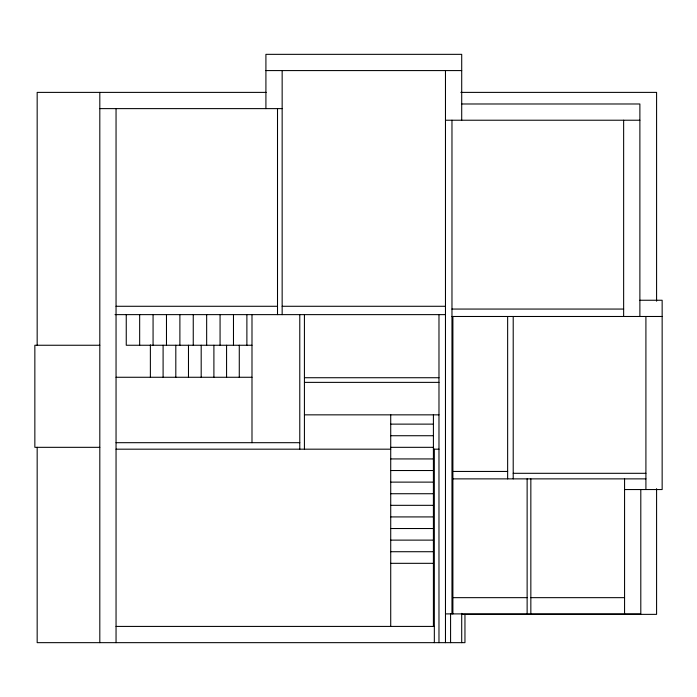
<?xml version="1.0" encoding="UTF-8"?>
<svg xmlns="http://www.w3.org/2000/svg" width="697" height="697" viewBox="0 0 697 697"><rect width="100%" height="100%" fill="white"/><g stroke="black" fill="none" stroke-linecap="round" stroke-linejoin="round"><path stroke-width="1.05" d="M265.914 70.58L461.71 70.58M266.184 92.387L37.168 92.387L37.168 345.25M460.839 92.387L656.583 92.387L656.583 301.174M461.71 103.984L639.881 103.984L639.881 316.482M99.81 108.619L282.154 108.619M445.47 120.224L639.881 120.224M639.881 300.25L662.15 300.25L662.15 489.547L624.564 489.547M116.05 306.279L277.511 306.279M282.154 306.279L445.47 306.279M451.97 309.059L623.641 309.059M115.005 314.626L445.47 314.626M451.97 316.482L662.15 316.482M99.81 345.25L34.85 345.25L34.85 447.326L99.81 447.326M251.992 345.25L126.253 345.25L126.253 314.626M116.05 377.269L251.992 377.269M304.423 377.73L438.979 377.73M304.423 382.374L438.979 382.374M304.423 414.846L438.979 414.846M390.721 424.125L433.412 424.125M390.721 435.73L433.412 435.73M116.05 442.691L299.78 442.691M390.721 447.326L433.412 447.326M116.05 449.182L390.721 449.182M433.412 449.182L438.979 449.182M390.721 458.931L433.412 458.931M390.721 470.527L433.412 470.527M452.893 471.451L507.643 471.451M513.21 473.307L645.91 473.307M452.893 478.874L645.91 478.874M390.721 482.124L433.412 482.124M390.721 493.729L433.412 493.729M390.721 505.325L433.412 505.325M390.721 516.921L433.412 516.921M390.721 528.526L433.412 528.526M390.721 540.123L433.412 540.123M390.721 551.719L433.412 551.719M390.721 563.324L433.412 563.324M452.893 597.66L527.132 597.66M530.844 597.66L624.564 597.66M445.47 613.9L640.804 613.9L640.804 489.547M461.71 614.362L656.583 614.362L656.583 488.675M116.05 626.42L434.336 626.42M645.91 316.482L645.91 489.547M624.564 478.874L624.564 613.9M623.641 120.224L623.641 316.482M530.844 478.874L530.844 613.9M527.132 478.874L527.132 613.9M513.21 316.482L513.21 478.874M507.643 316.482L507.643 478.874M464.96 614.362L464.96 642.66L37.168 642.66L37.168 447.326M461.71 120.224L461.71 54.34L265.914 54.34L265.914 108.619M461.71 613.369L461.71 642.66M452.893 316.482L452.893 613.9M451.97 120.224L451.97 613.9M450.576 613.9L450.576 642.66M445.47 70.58L445.47 642.66M438.979 314.626L438.979 642.66M434.336 449.182L434.336 642.66M433.412 414.637L433.412 626.42M390.721 414.637L390.721 626.42M304.423 314.626L304.423 449.182M299.78 314.626L299.78 449.182M282.154 70.58L282.154 314.626M277.511 108.619L277.511 314.626M251.992 314.626L251.992 442.691M246.886 314.626L246.886 345.25M239.28 345.25L239.28 377.269M233.478 314.626L233.478 345.25M226.569 345.25L226.569 377.269M220.069 314.626L220.069 345.25M213.901 345.25L213.901 377.269M206.66 314.626L206.66 345.25M201.189 345.25L201.189 377.269M193.252 314.626L193.252 345.25M188.478 345.25L188.478 377.269M179.887 314.626L179.887 345.25M175.81 345.25L175.81 377.269M166.478 314.626L166.478 345.25M163.098 345.25L163.098 377.269M153.07 314.626L153.07 345.25M150.378 344.867L150.378 377.269M139.661 314.626L139.661 345.25M116.05 108.619L116.05 642.66M99.81 92.387L99.81 642.66"/></g></svg>
